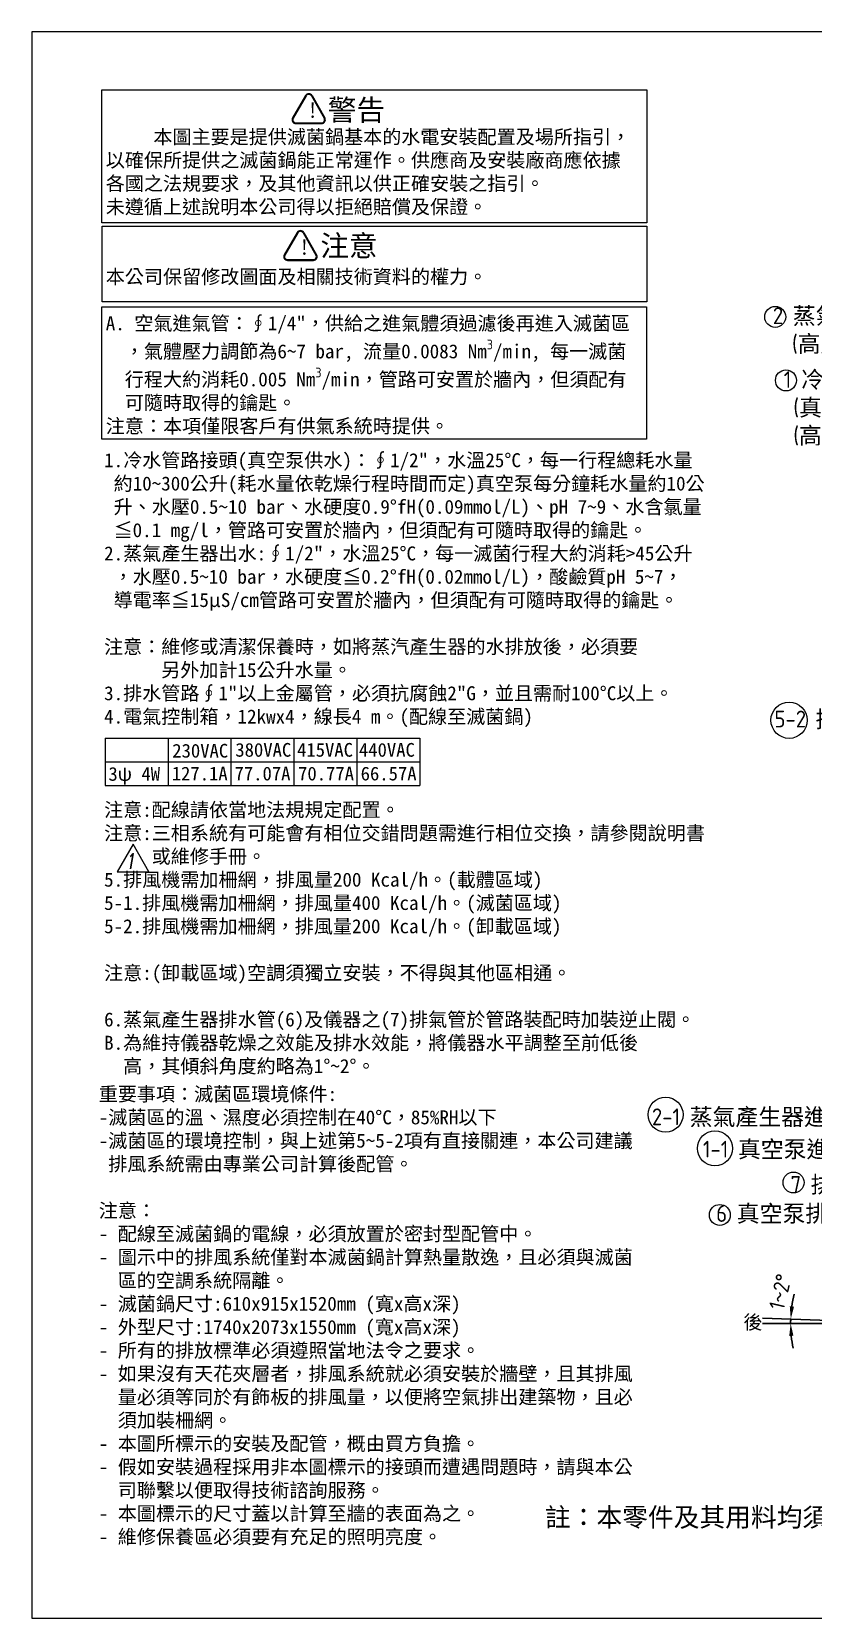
# Model space of a CAD drawing. Header units: millimetres. Extents: x 0 to 16115, y -10 to 11340.
# Drawn here: x 0 to 5589, y -10 to 11340 of the extents above; entities that cross this region are included whole.
import ezdxf

# ---------------------------------------------------------------- set-up
doc = ezdxf.new("R2010")
doc.units = ezdxf.units.MM
doc.header["$MEASUREMENT"] = 0
doc.layers.get('0').update_dxf_attribs({"lineweight": 25})
for name, color, linetype, lineweight in [('D', 3, 'Continuous', 13), ('F', 7, 'Continuous', 15), ('T', 4, 'Continuous', 15)]:
    doc.layers.add(name, color=color, linetype=linetype, lineweight=lineweight)
doc.styles.get("Standard").update_dxf_attribs({"font": 'KAIU.TTF'})
doc.styles.add('STU25', font='isocp2.shx')
doc.styles.add('Text', font='romans.shx', dxfattribs={"width": 0.8, "oblique": 10})
doc.dimstyles.new('STU25$2', dxfattribs={"dimscale": 8, "dimtxt": 2.5, "dimasz": 2, "dimexe": 0.6, "dimexo": 1, "dimgap": 1, "dimtad": 1, "dimdec": 0, "dimdsep": 46, "dimtxsty": 'STU25', "dimcen": 2, "dimazin": 2, "dimtfac": 1, "dimtdec": 0, "dimtmove": 0, "dimatfit": 3, "dimfxl": 0, "dimtolj": 1, "dimtzin": 12, "dimarcsym": 0})

# ---------------------------------------------------------------- blocks, each defined once
blk = doc.blocks.new('*D21')
at = {"layer": 'D', "color": 0, "lineweight": -2}
for start, end in [(166.2581, 172.1291), (178, 180), (185.8709, 191.7419)]:
    blk.add_arc((6306, 2100), 879, start, end, dxfattribs=at)
at = {"layer": 'D', "color": 0}
for points in [[(5421, 2221), (5451, 2219), (5428, 2130)], [(5447, 2011), (5417, 2009), (5427, 2100)]]:
    blk.add_solid(points, dxfattribs=at)
at = {"layer": 'Defpoints', "color": 0}
for p in [(5225, 2100), (5226, 2137), (5427, 2110), (6306, 2100), (6306, 2100)]:
    blk.add_point(p, dxfattribs=at)
at = {"layer": 'D', "color": 0, "insert": (5269, 2215), "char_height": 112.5, "attachment_point": 1, "rotation": 76.8196, "style": 'STU25'}
blk.add_mtext('1{\\f標楷體|b0|i0|c136|p65;~}2%%d', dxfattribs=at)

msp = doc.modelspace()

# ---------------------------------------------------------------- hatches: boundary and pattern name
at = {"layer": 'D'}
h = msp.add_hatch(color=11, dxfattribs=at)
edge = h.paths.add_edge_path()
edge.add_line((1957.482, 10883.329), (1865.294, 10723.655))
edge.add_arc((1888.677, 10710.155), 27, 149.9999999, 270)
edge.add_line((1888.677, 10683.155), (2073.052, 10683.155))
edge.add_arc((2073.052, 10710.155), 27, 270, 389.9999999)
edge.add_line((2096.435, 10723.655), (2004.247, 10883.329))
edge.add_arc((1980.865, 10869.829), 27, 30, 150)
edge = h.paths.add_edge_path(flags=16)
edge.add_arc((1980.865, 10869.829), 21.6, 30, 150)
edge.add_line((1962.159, 10880.629), (1869.971, 10720.955))
edge.add_arc((1888.677, 10710.155), 21.6, 149.9999999, 270)
edge.add_line((1888.677, 10688.555), (2073.052, 10688.555))
edge.add_arc((2073.052, 10710.155), 21.6, 270, 389.9999999)
edge.add_line((2091.759, 10720.955), (1999.571, 10880.629))
h = msp.add_hatch(color=11, dxfattribs=at)
edge = h.paths.add_edge_path()
edge.add_ellipse((1829.519, 9731.03), major_axis=(27, 0), ratio=1, start_angle=149.9999999, end_angle=270)
edge.add_line((1829.519, 9704.03), (2013.895, 9704.03))
edge.add_ellipse((2013.895, 9731.03), major_axis=(27, 0), ratio=1, start_angle=270, end_angle=389.9999999)
edge.add_line((2037.278, 9744.53), (1945.09, 9904.204))
edge.add_ellipse((1921.707, 9890.704), major_axis=(27, 0), ratio=1, start_angle=30, end_angle=150)
edge.add_line((1898.324, 9904.204), (1806.137, 9744.53))
edge = h.paths.add_edge_path(flags=16)
edge.add_ellipse((1829.519, 9731.03), major_axis=(21.6, 0), ratio=1, start_angle=149.9999999, end_angle=270)
edge.add_line((1829.519, 9709.43), (2013.895, 9709.43))
edge.add_ellipse((2013.895, 9731.03), major_axis=(21.6, 0), ratio=1, start_angle=270, end_angle=389.9999999)
edge.add_line((2032.601, 9741.83), (1940.413, 9901.504))
edge.add_ellipse((1921.707, 9890.704), major_axis=(21.6, 0), ratio=1, start_angle=30, end_angle=150)
edge.add_line((1903.001, 9901.504), (1810.813, 9741.83))

# ---------------------------------------------------------------- linework, layer by layer
at = {"linetype": 'Continuous'}
for q in [(5224.908, 2099.667), (5225.567, 2137.4)]:
    msp.add_line((6306.108, 2099.667), q, dxfattribs=at)
at = {"layer": 'D', "color": 11}
for p, q in [((1957.482, 10883.329), (1865.294, 10723.655)), ((1962.159, 10880.629), (1869.971, 10720.955)), ((1999.571, 10880.629), (2091.759, 10720.955)), ((2004.247, 10883.329), (2096.435, 10723.655)), ((1888.677, 10688.555), (2073.052, 10688.555)), ((1888.677, 10683.155), (2073.052, 10683.155)), ((1898.324, 9904.204), (1806.137, 9744.53)), ((1903.001, 9901.504), (1810.813, 9741.83)), ((1940.413, 9901.504), (2032.601, 9741.83)), ((1945.09, 9904.204), (2037.278, 9744.53)), ((1829.519, 9709.43), (2013.895, 9709.43)), ((1829.519, 9704.03), (2013.895, 9704.03))]:
    msp.add_line(p, q, dxfattribs=at)
at = {"layer": 'D'}
for p, q in [((524.51, 6287.357), (524.51, 5947.357)), ((524.51, 6287.357), (2774.51, 6287.357)), ((974.51, 6287.357), (974.51, 5947.357)), ((1424.51, 6287.357), (1424.51, 5947.357)), ((1874.51, 6287.357), (1874.51, 5947.357)), ((2324.51, 6287.357), (2324.51, 5947.357)), ((2774.51, 6287.357), (2774.51, 5947.357)), ((524.51, 6117.357), (2774.51, 6117.357)), ((524.51, 5947.357), (2774.51, 5947.357))]:
    msp.add_line(p, q, dxfattribs=at)
at = {"layer": 'D', "color": 11}
for points in [[(502.269, 10924.938), (4397.556, 10924.938), (4397.556, 9973.505), (502.269, 9973.505)], [(503.438, 9950.029), (4397.556, 9950.029), (4397.556, 9407.589), (503.438, 9407.589)], [(502.269, 9371.669), (4396.386, 9371.669), (4396.386, 8426.292), (502.269, 8426.292)]]:
    msp.add_lwpolyline(points, close=True, dxfattribs=at)
at = {"layer": 'D'}
for centre, radius in [((5316.824, 9299.877), 75), ((5393.431, 8845.64), 75), ((5415.933, 6414.699), 130), ((4532.502, 3592.805), 125), ((4885.803, 3351.824), 125), ((5447.673, 3107.499), 75), ((4920.595, 2875.313), 75)]:
    msp.add_circle(centre, radius, dxfattribs=at)
at = {"layer": 'D', "color": 11}
for centre, radius, start, end in [((1980.865, 10869.829), 27, 30, 150), ((1980.865, 10869.829), 21.6, 30, 150), ((1888.677, 10710.155), 27, 149.9999999, 270), ((1888.677, 10710.155), 21.6, 149.9999999, 270), ((2073.052, 10710.155), 27, 270, 29.9999999), ((2073.052, 10710.155), 21.6, 270, 29.9999999), ((1921.707, 9890.704), 27, 30, 150), ((1921.707, 9890.704), 21.6, 30, 150), ((1829.519, 9731.03), 27, 149.9999999, 270), ((1829.519, 9731.03), 21.6, 149.9999999, 270), ((2013.895, 9731.03), 27, 270, 29.9999999), ((2013.895, 9731.03), 21.6, 270, 29.9999999)]:
    msp.add_arc(centre, radius, start, end, dxfattribs=at)
at = {"layer": 'F', "color": 6}
msp.add_lwpolyline([(0, 11340), (0, -10), (16115, -10), (16115, 11340)], close=True, dxfattribs=at)
at = {"layer": 'F', "color": 7}
msp.add_lwpolyline([(724.14, 5528.968), (609.874, 5331.053), (838.407, 5331.053)], close=True, dxfattribs=at)

# ---------------------------------------------------------------- texts
at = {"insert": (3670, 780.812), "char_height": 135.00867, "attachment_point": 1, "style": 'STU25'}
msp.add_mtext('{\\f標楷體|b0|i0|c136|p65;註：本零件及其用料均須符合}RoHS{\\f標楷體|b0|i0|c136|p65;指令。}', dxfattribs=at)
at = {"layer": 'D', "color": 11, "attachment_point": 1, "style": 'STU25'}
for s, insert, char_height in [('{\\f標楷體|b0|i0|c136|p65;!}', (1971.889, 10832.32), 108), ('{\\f標楷體|b0|i0|c136|p65;警告}', (2117.469, 10855.577), 150), ('{\\f標楷體|b0|i0|c136|p65;注意}', (2063.715, 9884.166), 150), ('{\\f標楷體|b0|i0|c136|p65;!}', (1912.732, 9853.196), 108), ('{\\C3;2 \\f標楷體|b0|i0|c136|p65;蒸氣產生器出水孔\\P\\Fisocp2.shx;  (\\f標楷體|b0|i0|c136|p65;高度至少\\Fisocp2.shx;650mm)}', (5299.825, 9368.337), 120), ('{\\C3;1 \\f標楷體|b0|i0|c136|p65;冷水管路出水孔\\P\\Fisocp2.shx; (\\f標楷體|b0|i0|c136|p65;真空泵出水孔\\Fisocp2.shx;)\\P (\\f標楷體|b0|i0|c136|p65;高度至少\\Fisocp2.shx;450mm)}', (5377.732, 8911.916), 120), ('{\\C3;5-2 \\f標楷體|b0|i0|c136|p65;排風機\\P\\Fisocp2.shx;     (\\f標楷體|b0|i0|c136|p65;抽風機\\Fisocp2.shx;)}', (5311.656, 6483.118), 120), ('{\\f標楷體|b0|i0|c136|p65;230VAC}', (1004.879, 6245.407), 98), ('{\\f標楷體|b0|i0|c136|p65;380VAC}', (1455.76, 6251.592), 98), ('{\\f標楷體|b0|i0|c136|p65;415VAC}', (1897.29, 6251.592), 98), ('{\\f標楷體|b0|i0|c136|p65;440VAC}', (2339.745, 6251.592), 98), ('{\\f標楷體|b0|i0|c136|p65;3ψ 4W}', (548.319, 6079.368), 98), ('{\\f標楷體|b0|i0|c136|p65;127.1A}', (1001.192, 6082.038), 98), ('{\\f標楷體|b0|i0|c136|p65;77.07A}', (1450.276, 6082.038), 98), ('{\\f標楷體|b0|i0|c136|p65;70.77A}', (1904.632, 6082.038), 98), ('{\\f標楷體|b0|i0|c136|p65;66.57A}', (2352.173, 6082.038), 98), ('\\A1;{\\C3;2-1 \\f標楷體|b0|i0|c136|p65;蒸氣產生器進水孔\\Fisocp2.shx;(%%c \\H0.7x;\\S1/2;\\H1.429x;")}', (4435.119, 3678.057), 120), ('\\A1;{\\C3;1-1 \\f標楷體|b0|i0|c136|p65;真空泵進水孔\\Fisocp2.shx;(%%c \\H0.7x;\\S1/2;\\H1.429x;")}', (4799.758, 3446.755), 120), ('\\A1;{\\C3;7 \\f標楷體|b0|i0|c136|p65;排氣孔\\Fisocp2.shx;(%%c \\H0.7x;\\S1/2;\\H1.429x;")}', (5426.604, 3194.804), 120), ('{\\C3;6 \\f標楷體|b0|i0|c136|p65;真空泵排水孔\\Fisocp2.shx;(%%c 1")}', (4894.756, 2945.727), 120)]:
    msp.add_mtext(s, dxfattribs=dict(at, insert=insert, char_height=char_height))
at = {"layer": 'D', "color": 11, "char_height": 100, "attachment_point": 1}
for s, insert in [('\\A1;\\P     本圖主要是提供滅菌鍋基本的水電安裝配置及場所指引，\\P以確保所提供之滅菌鍋能正常運作。供應商及安裝廠商應依據\\P各國之法規要求，及其他資訊以供正確安裝之指引。\\P未遵循上述說明本公司得以拒絕賠償及保證。\\P\\P\\P本公司保留修改圖面及相關技術資料的權力。\\P\\PA. 空氣進氣管：∮1/4"，供給之進氣體須過濾後再進入滅菌區\\P  ，氣體壓力調節為6~7 bar, 流量0.0083 Nm{\\Fisocp2.shx;\\H0.7x;\\S3^ ;}/min, 每一滅菌\\P  行程大約消耗0.005 Nm{\\Fisocp2.shx;\\H0.7x;\\S3^ ;}/min，管路可安置於牆內，但須配有\\P  可隨時取得的鑰匙。\\P注意：本項僅限客戶有供氣系統時提供。', (529.407, 10804.62)), ('1.冷水管路接頭(真空泵供水)：∮1/2"，水溫25%%DC，每一行程總耗水量\\P 約10~300公升(耗水量依乾燥行程時間而定)真空泵每分鐘耗水量約10公\\P 升、水壓0.5~10 bar、水硬度0.9%%DfH(0.09mmol/L)、pH 7~9、水含氯量\\P ≦0.1 mg/l，管路可安置於牆內，但須配有可隨時取得的鑰匙。\\P2.蒸氣產生器出水:∮1/2"，水溫25%%DC，每一滅菌行程大約消耗>45公升\\P ，水壓0.5~10 bar，水硬度≦0.2%%DfH(0.02mmol/L)，酸鹼質pH 5~7，\\P 導電率≦15μS/cm管路可安置於牆內，但須配有可隨時取得的鑰匙。\\P\\P注意：維修或清潔保養時，如將蒸汽產生器的水排放後，必須要\\P      另外加計15公升水量。\\P3.排水管路∮1"以上金屬管，必須抗腐蝕2"G，並且需耐100%%DC以上。 \\P4.電氣控制箱，12kwx4，線長4 m。(配線至滅菌鍋)\\P    \\P\\P\\P注意:配線請依當地法規規定配置。\\P{\\fDFKai-SB|b0|i0|c136|p65;注意:三相系統有可能會有相位交錯問題需進行相位交換，請參閱說明書\\P     或維修手冊。}\\P5.排風機需加柵網，排風量200 Kcal/h。(載體區域)\\P5-1.排風機需加柵網，排風量400 Kcal/h。(滅菌區域)\\P5-2.排風機需加柵網，排風量200 Kcal/h。(卸載區域)\\P\\P注意:(卸載區域)空調須獨立安裝，不得與其他區相通。\\P\\P6.蒸氣產生器排水管(6)及儀器之(7)排氣管於管路裝配時加裝逆止閥。\\PB.為維持儀器乾燥之效能及排水效能，將儀器水平調整至前低後\\P  高，其傾斜角度約略為1%%D~2%%D。', (517.379, 8324.646)), ('{重要事項：滅菌區環境條件:\\P-滅菌區的溫、濕度必須控制在40%%DC，85%RH以下\\P-滅菌區的環境控制，與上述第5~5-2項有直接關連，本公司建議\\P 排風系統需由專業公司計算後配管。\\P\\P注意：\\P- 配線至滅菌鍋的電線，必須放置於密封型配管中。\\P- 圖示中的排風系統僅對本滅菌鍋計算熱量散逸，且必須與滅菌\\P  區的空調系統隔離。\\P- 滅菌鍋尺寸:610x915x1520mm (寬x高x深)\\P- 外型尺寸:1740x2073x1550mm (寬x高x深)\\P- 所有的排放標準必須遵照當地法令之要求。\\P- 如果沒有天花夾層者，排風系統就必須安裝於牆壁，且其排風\\P  量必須等同於有飾板的排風量，以便將空氣排出建築物，且必\\P  須加裝柵網。\\P- 本圖所標示的安裝及配管，概由買方負擔。\\P- 假如安裝過程採用非本圖標示的接頭而遭遇問題時，請與本公\\P  司聯繫以便取得技術諮詢服務。\\P- 本圖標示的尺寸蓋以計算至牆的表面為之。\\P- 維修保養區必須要有充足的照明亮度。}', (479.111, 3790.417))]:
    msp.add_mtext(s, dxfattribs=dict(at, insert=insert))
at = {"layer": 'D', "linetype": 'Continuous', "insert": (5032.054, 2158.077), "char_height": 100, "width": 261.8172, "attachment_point": 1}
msp.add_mtext('{\\Fisocp2.shx; }後', dxfattribs=at)
at = {"layer": 'T', "lineweight": 20, "style": 'Text', "oblique": 10, "width": 0.8}
msp.add_text('1', height=110, dxfattribs=at).set_placement((664.905, 5350.66))

# ---------------------------------------------------------------- dimensions: what is measured, and where the dimension line sits
at = {"layer": 'D'}
dim = msp.add_angular_dim_2l(base=(5427.453, 2109.891), line1=((6306.108, 2099.667), (5224.908, 2099.667)), line2=((6306.108, 2099.667), (5225.567, 2137.4)), text='1{\\f標楷體|b0|i0|c136|p65;~}2%%d', dimstyle='STU25$2', override={"dimscale": 45}, dxfattribs=at)
dim.commit()
dim.dimension.update_dxf_attribs({"geometry": '*D21', "text_midpoint": (5450.541, 2300.03), "dimtype": 162})

doc.saveas('drawing.dxf')
